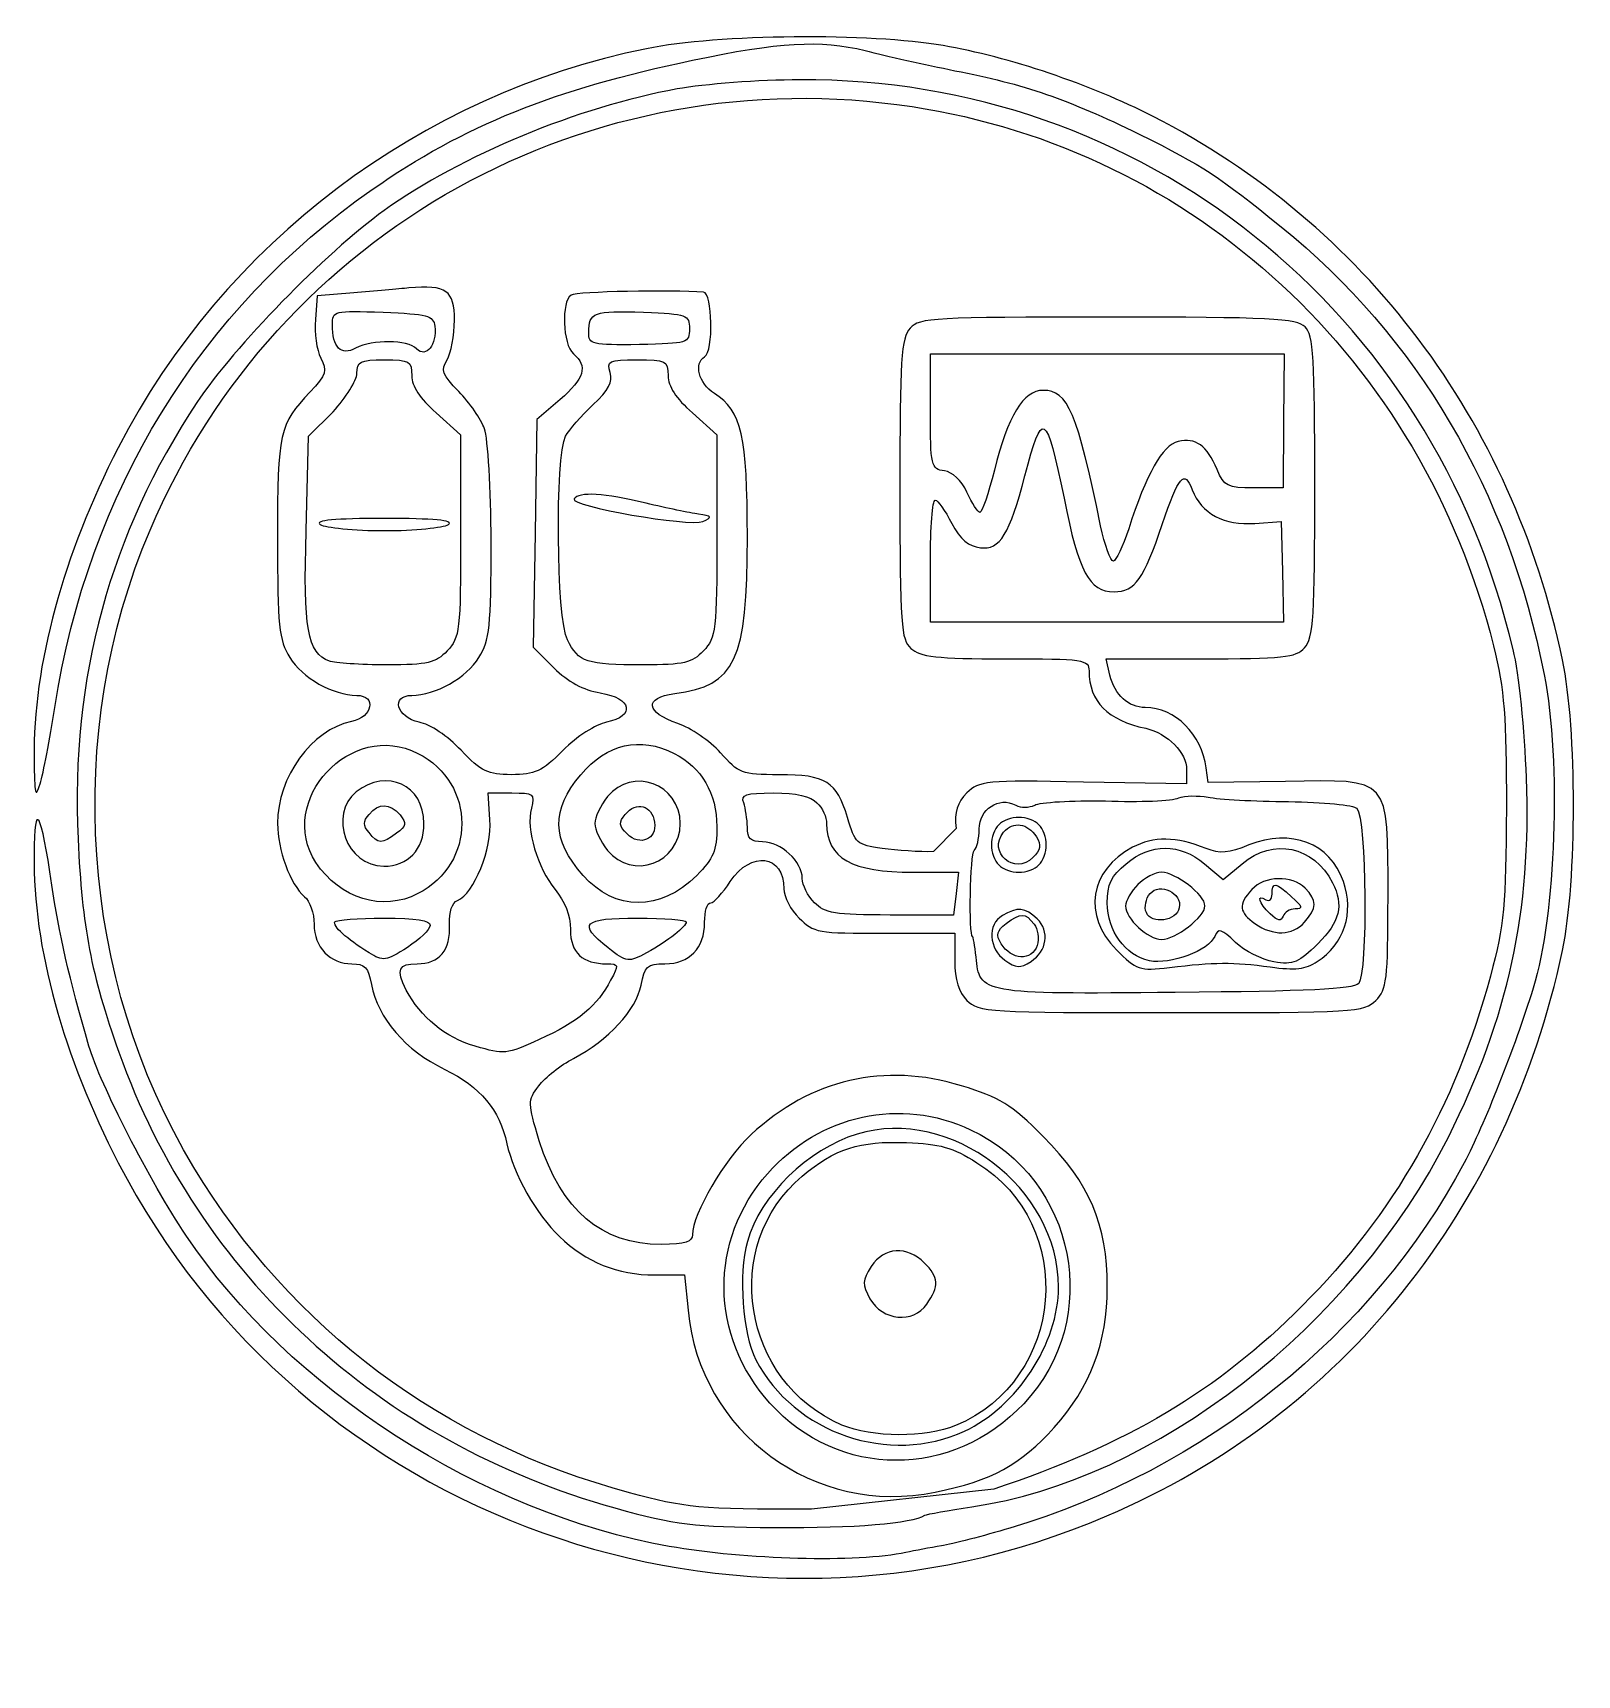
# Model space of a CAD drawing. Extents: x 1 to 254, y -14 to 256.
import ezdxf

# ---------------------------------------------------------------- set-up
doc = ezdxf.new("R2010")
doc.units = 0
doc.layers.get('0').update_dxf_attribs({"linetype": 'CONTINUOUS'})

msp = doc.modelspace()

# ---------------------------------------------------------------- linework, layer by layer
at = {"color": 7}
for points in [[(101.5, 253)], [(106.5, 246.4)], [(145, 243.5)], [(53.5, 213)], [(66.8, 207.5)], [(108.5, 207.1)], [(63, 199.4)], [(105, 199.4)], [(89.6, 179.2)], [(169.9, 179.3)], [(48, 175)], [(64, 137.5)], [(106, 137.5)], [(53.9, 131.2)], [(95.1, 130.4)], [(129.4, 129.4)], [(206.7, 129.6)], [(61.1, 127.4)], [(82.6, 128.5)], [(102.8, 126.2)], [(159.2, 125.8)], [(165.4, 123.8)], [(181.1, 122.1)], [(192.9, 119.4)], [(182, 116)], [(200.7, 115.2)], [(207.2, 114)], [(159.8, 110.9)], [(188.8, 112.2)], [(66, 109.3)], [(108, 109.9)], [(165, 109.5)], [(154.6, 75.8)], [(136, 75.1)], [(155.6, 70.4)], [(138.3, 53.4)]]:
    msp.add_lwpolyline(points, close=True, dxfattribs=at)
for points in [[(53.5, 213), (47.5, 212.5), (47.2, 208.6)], [(148, 193.6), (148, 203), (177, 203), (206, 203), (205.9, 192), (205.9, 192)], [(87.3, 195.5), (83.5, 192.2), (83.2, 173.6), (82.9, 154.9), (86.3, 151.5)], [(45.7, 174), (46.1, 189.5), (50.1, 193.5)], [(67, 193.3), (71, 189.7), (71, 173.2)], [(109, 193.3), (113, 189.7), (113, 173.2)], [(205.9, 192), (205.8, 181), (201, 181)], [(201.2, 175.2), (205.5, 175.5), (205.7, 167.3), (205.9, 159), (176.9, 159), (148, 159), (148, 169)], [(177.4, 150.3), (176.8, 153), (192.2, 153)], [(190, 134.8), (190, 132.5), (173.1, 132.8)], [(206.2, 132.9), (193.5, 132.7), (193.2, 135.1)], [(75.8, 126.6), (75.5, 131), (79.4, 131)], [(152.2, 125.2), (148.5, 121.4)], [(192.9, 119.4), (196, 116.8), (199.1, 119.4)], [(145.2, 118), (152.6, 118), (152.2, 114.5), (151.8, 111), (141.4, 111)], [(140.5, 108), (152, 108), (152, 103.5)], [(102.8, 52), (107.7, 52), (108.3, 46.2)], [(158.4, 16.9), (128.5, 13.6)]]:
    msp.add_lwpolyline(points, dxfattribs=at)
for points in [[(150.1, 253.5), (138.2, 255.6), (113.1, 255.4), (101.5, 253)], [(109, 251.1), (123.2, 254.1), (129.9, 254.5), (137.3, 252.7)], [(184.5, 241.9), (174.3, 247.1), (160.8, 251.7), (150.1, 253.5)], [(101.5, 253), (64.4, 245.5), (32.2, 221.2), (14.9, 187.6)], [(20.1, 174.1), (41, 223.2), (92.1, 251.6), (145, 243.5)], [(56.5, 229.9), (71.5, 240.4), (86.4, 246.4), (109, 251.1)], [(137.3, 252.7), (140.7, 251.8), (147.3, 250.4), (152, 249.4)], [(126.6, 247.9), (120, 247.9), (110.9, 247.2), (106.5, 246.4)], [(243.5, 154.5), (230.4, 210.2), (182.6, 248.3), (126.6, 247.9)], [(152, 249.4), (163.4, 247.2), (170.6, 244.7), (182.2, 239)], [(106.5, 246.4), (90.3, 243.5), (71.1, 235.5), (58.5, 226.5)], [(145, 243.5), (191.3, 236.5), (228.5, 202), (240.3, 155.1)], [(251.6, 152.8), (243.3, 192.2), (219.2, 224.1), (184.5, 241.9)], [(182.2, 239), (192.9, 233.7), (195.2, 232.1), (205.5, 223.8)], [(4.5, 145), (9.9, 180.2), (28.4, 210.4), (56.5, 229.9)], [(58.5, 226.5), (48.7, 219.4), (33.9, 204.2), (27.8, 195)], [(205.5, 223.8), (227.8, 205.8), (242.7, 180.5), (248.6, 150.4)], [(62.5, 213.8), (60.9, 213.6), (56.8, 213.3), (53.5, 213)], [(70, 208.5), (70, 213.4), (68.7, 214.3), (62.5, 213.8)], [(110.8, 213.1), (105.6, 213.5), (90.1, 213.2), (89.1, 212.6)], [(111, 202.5), (112.5, 203.4), (112.3, 213), (110.8, 213.1)], [(50, 207.8), (50, 210), (50.2, 210.1), (58.3, 209.8)], [(89.1, 212.6), (87.5, 211.6), (87.7, 204.5), (89.5, 203)], [(92, 206.5), (92, 209.8), (92.8, 210.1), (101, 209.8)], [(47.2, 208.6), (47, 206.4), (47.4, 203.6), (48.1, 202.3)], [(53.8, 203.9), (51.4, 202.6), (50, 204), (50, 207.8)], [(58.3, 209.8), (65.6, 209.5), (66.5, 209.3), (66.8, 207.5)], [(66.8, 207.5), (67.1, 204.5), (65.4, 202.2), (63.8, 203.8)], [(68.8, 202), (69.4, 203.1), (70, 206), (70, 208.5)], [(101, 209.8), (108.2, 209.5), (108.5, 209.4), (108.5, 207.1)], [(177.1, 209), (148.5, 209), (146.2, 208.9), (144.7, 207.2)], [(209.4, 207.4), (208.1, 208.8), (203.7, 209), (177.1, 209)], [(211, 181.3), (211, 202.3), (210.8, 206.1), (209.4, 207.4)], [(63.8, 203.8), (62.3, 205.3), (56.6, 205.4), (53.8, 203.9)], [(100.3, 204.5), (92.5, 204.4), (92, 204.5), (92, 206.5)], [(108.5, 207.1), (108.5, 204.7), (108.3, 204.7), (100.3, 204.5)], [(144.7, 207.2), (143.2, 205.6), (143, 202.2), (143, 180.8)], [(48.1, 202.3), (49.2, 200.2), (49, 199.6), (46.3, 196.7)], [(54, 199.8), (54, 201.7), (54.5, 202), (58.5, 202)], [(58.5, 202), (62.7, 202), (63, 201.8), (63, 199.4)], [(70.7, 196.8), (68, 199.6), (67.7, 200.3), (68.8, 202)], [(89.5, 203), (91.9, 201), (91.3, 198.9), (87.3, 195.5)], [(95.5, 199.9), (94.9, 201.8), (95.3, 202), (99.9, 202)], [(99.9, 202), (104.7, 202), (105, 201.9), (105, 199.4)], [(112.6, 196.5), (110, 198.2), (109.2, 201.4), (111, 202.5)], [(50.1, 193.5), (52.2, 195.8), (54, 198.6), (54, 199.8)], [(63, 199.4), (63, 197.7), (64.3, 195.7), (67, 193.3)], [(92.7, 194.6), (95.3, 197.1), (96, 198.4), (95.5, 199.9)], [(105, 199.4), (105, 197.7), (106.3, 195.7), (109, 193.3)], [(46.3, 196.7), (41.3, 191.4), (41, 190.2), (41, 172.8)], [(74.9, 190.7), (74.4, 192.2), (72.5, 195), (70.7, 196.8)], [(166.5, 197), (163.2, 197), (160.7, 192.8), (158.5, 183.9)], [(175.9, 174.8), (172.1, 193.4), (170.5, 197), (166.5, 197)], [(27.8, 195), (13.5, 173.5), (7.1, 149.9), (8.3, 123.5)], [(88.2, 189.5), (88.8, 190.5), (90.8, 192.9), (92.7, 194.6)], [(118, 173), (118, 189.5), (117.1, 193.6), (112.6, 196.5)], [(163.5, 183), (166.3, 194), (167, 193.6), (169.9, 179.3)], [(150.3, 183.8), (148.1, 184.1), (148, 184.6), (148, 193.6)], [(76, 172.2), (76, 180.8), (75.5, 189.1), (74.9, 190.7)], [(88.5, 156.1), (86.7, 159.5), (86.5, 186.2), (88.2, 189.5)], [(188.6, 188.6), (186, 188), (183.4, 183.3), (180.5, 174.3)], [(195, 184), (193.3, 188), (191.5, 189.3), (188.6, 188.6)], [(14.9, 187.6), (5.9, 170.2), (0.9, 151.8), (1.1, 136.6)], [(154, 180.3), (153.1, 182.3), (151.6, 183.6), (150.3, 183.8)], [(158.5, 183.9), (157.5, 180.1), (156.5, 177), (156.1, 177)], [(186, 175), (188.7, 183), (189.6, 184.1), (190.9, 180.7)], [(201, 181), (196.7, 181), (196.1, 181.3), (195, 184)], [(101.4, 178.5), (94.6, 180.2), (90.4, 180.4), (89.6, 179.2)], [(143, 180.8), (143, 158.3), (143.2, 156.2), (144.8, 154.7)], [(156.2, 171.2), (159.4, 170.8), (161, 173.4), (163.5, 183)], [(190.9, 180.7), (192.4, 176.8), (196.2, 174.8), (201.2, 175.2)], [(209.3, 154.8), (210.8, 156.4), (211, 159.8), (211, 181.3)], [(89.6, 179.2), (88.9, 178), (108.5, 174.6), (110.7, 175.5)], [(110, 176.7), (108.6, 176.9), (104.8, 177.7), (101.4, 178.5)], [(148, 169), (148, 174.5), (148.3, 179), (148.8, 179)], [(148.8, 179), (149.2, 179), (150.4, 177.3), (151.5, 175.2)], [(156.1, 177), (155.8, 177), (154.8, 178.5), (154, 180.3)], [(169.9, 179.3), (172.3, 167.2), (174, 164), (178.1, 164)], [(58.5, 176), (50.4, 176), (47, 175.7), (48, 175)], [(48, 175), (48.8, 174.5), (53.6, 174), (58.5, 174)], [(69, 175), (70, 175.7), (66.6, 176), (58.5, 176)], [(58.5, 174), (63.5, 174), (68.2, 174.5), (69, 175)], [(110.7, 175.5), (112.3, 176.2), (112.2, 176.4), (110, 176.7)], [(151.5, 175.2), (152.9, 172.6), (154.3, 171.4), (156.2, 171.2)], [(178.1, 164), (181.6, 164), (183, 166.1), (186, 175)], [(27.3, 69.6), (8.6, 100.5), (5.9, 140.6), (20.1, 174.1)], [(41, 172.8), (41, 158.2), (41.2, 156.2), (43, 153.2)], [(49.5, 152.6), (45.9, 154), (45.2, 157.9), (45.7, 174)], [(71, 173.2), (71, 157.6), (70.9, 156.5), (68.8, 154.3)], [(106.1, 147.3), (116.1, 148.6), (118, 152.7), (118, 173)], [(113, 173.2), (113, 157.6), (112.9, 156.5), (110.8, 154.3)], [(178, 169), (177.5, 169), (176.6, 171.6), (175.9, 174.8)], [(180.5, 174.3), (179.5, 171.4), (178.4, 169), (178, 169)], [(74, 153.2), (75.8, 156.1), (76, 158.2), (76, 172.2)], [(68.8, 154.3), (66.9, 152.3), (65.7, 152), (58.9, 152)], [(100.9, 152), (91.6, 152), (90.4, 152.4), (88.5, 156.1)], [(110.8, 154.3), (108.9, 152.3), (107.7, 152), (100.9, 152)], [(144.8, 154.7), (146.3, 153.3), (149, 153), (160.3, 153)], [(192.2, 153), (205.9, 153), (207.9, 153.2), (209.3, 154.8)], [(240.3, 155.1), (242.1, 147.8), (242.4, 143.7), (242.4, 128.5)], [(245.7, 133.5), (245.4, 141.2), (244.5, 150.7), (243.5, 154.5)], [(43, 153.2), (45, 149.9), (50.1, 147), (54, 147)], [(58.9, 152), (54.6, 152), (50.4, 152.3), (49.5, 152.6)], [(63, 147), (66.9, 147), (72, 149.9), (74, 153.2)], [(86.3, 151.5), (88.6, 149.2), (91.1, 147.9), (93.9, 147.4)], [(160.3, 153), (173.2, 153), (174, 152.9), (174, 151)], [(174, 151), (174, 146), (177.1, 142.9), (183.3, 141.6)], [(251.6, 105.2), (254, 116.6), (254, 141.4), (251.6, 152.8)], [(183.2, 145), (180.5, 145), (178.2, 147.1), (177.4, 150.3)], [(248.6, 150.4), (251.4, 136), (250.5, 111), (246.8, 99)], [(54, 147), (57.3, 147), (56.6, 143.4), (53.1, 142.7)], [(64.2, 142.6), (60.5, 143.4), (59.5, 147), (63, 147)], [(93.9, 147.4), (99.1, 146.6), (99.7, 143.6), (94.9, 142.6)], [(106.6, 142.4), (101.3, 144.2), (101, 146.6), (106.1, 147.3)], [(2.1, 132.5), (2.6, 134.2), (3.7, 139.8), (4.5, 145)], [(47.3, 119.6), (40.7, 129.7), (53.1, 143.1), (64, 137.5)], [(53.1, 142.7), (46.6, 141.4), (41, 133.6), (41, 126)], [(193.2, 135.1), (192.5, 140.6), (188.1, 145), (183.2, 145)], [(71.1, 138), (68.9, 140.3), (66, 142.3), (64.2, 142.6)], [(94.9, 142.6), (93.2, 142.3), (90, 140.2), (87.8, 138)], [(90.7, 134), (94.9, 139.1), (100.5, 140.3), (106, 137.5)], [(113.6, 137.6), (111.9, 139.5), (108.7, 141.7), (106.6, 142.4)], [(183.3, 141.6), (186.9, 140.8), (190, 137.6), (190, 134.8)], [(64, 137.5), (73.6, 132.6), (73.6, 119.4), (64, 114.5)], [(79.3, 134), (75.5, 134), (74.4, 134.5), (71.1, 138)], [(87.8, 138), (84.3, 134.5), (83.2, 134), (79.3, 134)], [(106, 137.5), (110.5, 135.2), (113, 130.9), (113, 125.5)], [(123.2, 134), (117, 134), (116.6, 134.2), (113.6, 137.6)], [(1.1, 136.6), (1.2, 130.7), (1.3, 130), (2.1, 132.5)], [(65, 126), (65, 132.3), (58.9, 135.1), (53.9, 131.2)], [(107, 126), (107, 132.5), (99.1, 135.4), (95.1, 130.4)], [(91.1, 117.5), (85.9, 123.4), (85.8, 128.2), (90.7, 134)], [(134.4, 127), (132.6, 132.9), (130.9, 134), (123.2, 134)], [(173.1, 132.8), (156.9, 133.1), (156, 133), (154, 131)], [(223, 114), (223, 133.8), (223.6, 133.2), (206.2, 132.9)], [(232.9, 74.6), (242.8, 94.4), (246.5, 111.5), (245.7, 133.5)], [(4, 115.9), (2.3, 128.1), (1.1, 130.1), (1.1, 120.9)], [(53.9, 131.2), (49.3, 127.4), (52.3, 119), (58.4, 119)], [(56, 127.5), (57.6, 129.4), (59.4, 129.4), (61.1, 127.4)], [(79.4, 131), (83, 131), (83.2, 130.9), (82.6, 128.5)], [(95.1, 130.4), (93.9, 128.9), (93, 127), (93, 126)], [(98, 127.5), (99.8, 129.7), (102.4, 129), (102.8, 126.2)], [(117.4, 129.4), (116.9, 130.7), (117.7, 131), (122.3, 131)], [(118, 125.4), (118, 126.7), (117.7, 128.5), (117.4, 129.4)], [(122.3, 131), (126, 131), (128.4, 130.5), (129.4, 129.4)], [(129.4, 129.4), (130.3, 128.6), (131, 127), (131, 126)], [(154, 131), (152.4, 129.4), (151.9, 127.9), (152.2, 125.2)], [(156, 125.1), (156, 128.3), (159.2, 130.5), (162, 129)], [(165.1, 129), (165.9, 129.5), (171.2, 129.8), (176.7, 129.7)], [(176.7, 129.7), (182.3, 129.5), (187.7, 129.7), (188.7, 130.2)], [(188.7, 130.2), (189.7, 130.6), (191.9, 130.6), (193.5, 130.3)], [(193.5, 130.3), (195.2, 130), (201.1, 129.6), (206.7, 129.6)], [(206.7, 129.6), (212.4, 129.5), (217.4, 129), (217.9, 128.5)], [(56, 124.5), (55, 125.7), (55, 126.3), (56, 127.5)], [(61.1, 127.4), (62.2, 126), (62.1, 125.6), (60.5, 124.4)], [(70.5, 113.4), (73.2, 114.4), (76.2, 122), (75.8, 126.6)], [(82.6, 128.5), (81.7, 125), (83.6, 118.7), (86.5, 115.2)], [(98.3, 124.3), (96.9, 125.6), (96.9, 126.2), (98, 127.5)], [(140.1, 121.9), (135.9, 122.5), (135.7, 122.7), (134.4, 127)], [(162.5, 127), (161.3, 127), (159.9, 126.5), (159.2, 125.8)], [(162, 129), (162.8, 128.5), (164.2, 128.6), (165.1, 129)], [(165.8, 125.8), (165.1, 126.5), (163.7, 127), (162.5, 127)], [(217.9, 128.5), (219.5, 126.9), (219.7, 101.3), (218.2, 99.8)], [(242.4, 128.5), (242.3, 112.5), (242.1, 109.5), (239.8, 101)], [(41, 126), (41, 121.7), (43.1, 116), (45.4, 114)], [(60.5, 124.4), (58.1, 122.6), (57.5, 122.6), (56, 124.5)], [(58.4, 119), (62.4, 119), (65, 121.7), (65, 126)], [(93, 126), (93, 125), (93.9, 123.1), (95.1, 121.6)], [(95.1, 121.6), (99.1, 116.6), (107, 119.5), (107, 126)], [(102.8, 126.2), (103.2, 123.4), (100.4, 122.2), (98.3, 124.3)], [(113, 125.5), (113, 121.5), (112.5, 120.3), (109.7, 117.5)], [(120.5, 123), (118.5, 123), (118, 123.5), (118, 125.4)], [(131, 126), (131, 120.3), (135.1, 118), (145.2, 118)], [(155.2, 121.6), (155.6, 121.9), (156, 123.5), (156, 125.1)], [(164.8, 120.4), (161.8, 117.4), (157.3, 121.3), (160, 124.6)], [(159.2, 125.8), (158.5, 125.1), (158, 123.7), (158, 122.5)], [(160, 124.6), (161.6, 126.4), (163.9, 126.1), (165.4, 123.8)], [(167, 122.5), (167, 123.7), (166.5, 125.1), (165.8, 125.8)], [(193.2, 121.9), (188.2, 123.9), (184.6, 123.9), (181.1, 122.1)], [(215.7, 116.5), (213.5, 122.8), (207.1, 125.2), (200.2, 122.5)], [(8.3, 123.5), (9, 108.8), (10.4, 101.5), (15, 88.5)], [(115.2, 116.5), (118.6, 121.6), (124, 120.9), (124, 115.3)], [(127, 117), (127, 119.8), (123.5, 123), (120.5, 123)], [(148.5, 121.4), (146.3, 121.3), (142.5, 121.6), (140.1, 121.9)], [(154.9, 107.5), (154.3, 107.5), (154.5, 121.2), (155.2, 121.6)], [(158, 122.5), (158, 121.3), (158.5, 119.9), (159.2, 119.2)], [(165.4, 123.8), (166.2, 122.4), (166.1, 121.7), (164.8, 120.4)], [(165.8, 119.2), (166.5, 119.9), (167, 121.3), (167, 122.5)], [(181.1, 122.1), (174.1, 118.4), (172.9, 110.9), (178.5, 105.3)], [(180.1, 119.4), (184.1, 122.8), (188.9, 122.8), (192.9, 119.4)], [(200.2, 122.5), (196.9, 121.1), (195.4, 121), (193.2, 121.9)], [(199.1, 119.4), (204.2, 123.7), (210.8, 122.3), (213.9, 116.3)], [(1.1, 120.9), (0.9, 105.9), (5.9, 87.7), (14.9, 70.4)], [(64, 114.5), (58.3, 111.5), (51.2, 113.7), (47.3, 119.6)], [(159.2, 119.2), (159.9, 118.5), (161.3, 118), (162.5, 118)], [(162.5, 118), (163.7, 118), (165.1, 118.5), (165.8, 119.2)], [(177, 113), (177, 116), (177.6, 117.4), (180.1, 119.4)], [(10.1, 89.5), (6.9, 100.4), (5.1, 108.3), (4, 115.9)], [(109.7, 117.5), (103.7, 111.5), (96.3, 111.6), (91.1, 117.5)], [(112, 113), (112.5, 113), (114, 114.6), (115.2, 116.5)], [(129, 113), (127.9, 114.1), (127, 115.9), (127, 117)], [(182, 116), (180.9, 114.9), (180, 113.3), (180, 112.5)], [(185.9, 118), (184.8, 118), (183.1, 117.1), (182, 116)], [(184, 114.5), (185.6, 116.4), (189.3, 114.6), (188.8, 112.2)], [(193, 112.5), (193, 114.3), (188.2, 118), (185.9, 118)], [(209.4, 115.4), (207.3, 117.6), (202.7, 117.4), (200.7, 115.2)], [(204, 114.4), (204, 116.5), (204.6, 116.4), (207.2, 114)], [(211.4, 103.4), (215.8, 106.2), (217.5, 111.3), (215.7, 116.5)], [(213.9, 116.3), (215.8, 112.6), (215.1, 109.9), (211.5, 106.3)], [(45.4, 114), (46.3, 113.3), (47, 111.3), (47, 109.5)], [(69.2, 109.5), (69.1, 111.5), (69.6, 113), (70.5, 113.4)], [(86.5, 115.2), (88.1, 113.2), (89, 111), (89, 108.6)], [(124, 115.3), (124, 114), (125.1, 111.8), (126.5, 110.5)], [(183.4, 111.4), (183, 112.3), (183.3, 113.7), (184, 114.5)], [(200.7, 115.2), (198.4, 112.7), (198.6, 111.4), (201.2, 109.6)], [(203.7, 111.2), (201.8, 113), (201.4, 114.5), (203, 113.5)], [(203, 113.5), (203.6, 113.2), (204, 113.6), (204, 114.4)], [(207.2, 114), (209, 112.4), (209.1, 112), (207.8, 112)], [(209.3, 109.8), (211.4, 112.1), (211.4, 113.4), (209.4, 115.4)], [(221, 97), (222.8, 98.8), (223, 100.3), (223, 114)], [(50.4, 109.9), (50.6, 110.2), (54.2, 110.5), (58.4, 110.5)], [(58.4, 110.5), (63.8, 110.5), (66, 110.1), (66, 109.3)], [(95.2, 105.6), (90.1, 109.6), (91, 110.5), (100, 110.5)], [(100, 110.5), (104.4, 110.5), (108, 110.2), (108, 109.9)], [(111, 109.8), (111, 111.6), (111.4, 113), (112, 113)], [(126.5, 110.5), (128.8, 108.1), (129.5, 108), (140.5, 108)], [(141.4, 111), (132.3, 111), (130.7, 111.3), (129, 113)], [(159.8, 110.9), (157.3, 109.5), (157.6, 105.4), (160.2, 103.6)], [(165.5, 110.4), (163.6, 112.2), (162.2, 112.4), (159.8, 110.9)], [(160.4, 109.6), (162.9, 111.4), (163.5, 111.4), (165, 109.5)], [(164.5, 103.4), (167.1, 105.1), (167.6, 108.3), (165.5, 110.4)], [(183.9, 103.5), (179.9, 104.4), (177, 108.4), (177, 113)], [(180, 112.5), (180, 110.4), (183.6, 107), (185.9, 107)], [(188.8, 112.2), (188.4, 110), (184.2, 109.4), (183.4, 111.4)], [(185.9, 107), (188.2, 107), (193, 110.7), (193, 112.5)], [(205.8, 110.8), (205.5, 109.9), (204.9, 110), (203.7, 111.2)], [(207.8, 112), (206.9, 112), (206, 111.4), (205.8, 110.8)], [(47, 109.5), (47, 105.7), (49.6, 103), (53.2, 103)], [(56, 104.8), (52.3, 107.1), (50, 109.2), (50.4, 109.9)], [(66, 109.3), (66, 108.6), (64.3, 107), (62.3, 105.7)], [(63.9, 103), (67.5, 103), (69.4, 105.2), (69.2, 109.5)], [(89, 108.6), (89, 104.8), (91, 103), (95, 103)], [(108, 109.9), (108, 109.1), (105.1, 106.8), (101.5, 104.8)], [(104.5, 103), (108.5, 103), (111, 105.6), (111, 109.8)], [(159.6, 106.3), (158.7, 107.8), (158.9, 108.4), (160.4, 109.6)], [(165, 109.5), (165.6, 108.7), (165.9, 107.2), (165.5, 106)], [(198, 106.5), (195.7, 108.7), (195.2, 108.9), (194.6, 107.5)], [(201.2, 109.6), (204.2, 107.5), (207.3, 107.6), (209.3, 109.8)], [(62.3, 105.7), (58.8, 103.4), (58.3, 103.4), (56, 104.8)], [(101.5, 104.8), (98.5, 103.2), (98.3, 103.2), (95.2, 105.6)], [(155.5, 104.1), (155.3, 106), (155, 107.5), (154.9, 107.5)], [(165.5, 106), (164.7, 103.4), (161.2, 103.6), (159.6, 106.3)], [(176.9, 12.5), (215.4, 28.9), (242.6, 62.8), (251.6, 105.2)], [(178.5, 105.3), (181.8, 102), (182.2, 101.8), (187.2, 102.4)], [(194.6, 107.5), (193.7, 105.2), (187.3, 102.8), (183.9, 103.5)], [(204.3, 103.3), (202.3, 103.7), (199.5, 105.1), (198, 106.5)], [(211.5, 106.3), (208.4, 103.2), (207.5, 102.8), (204.3, 103.3)], [(53.2, 103), (55.3, 103), (55.9, 102.4), (56.4, 99.6)], [(62.1, 98.7), (60.4, 102.1), (60.8, 103), (63.9, 103)], [(95, 103), (96.9, 103), (97, 102.8), (95.6, 100.3)], [(100.6, 99.5), (101.2, 102.6), (101.5, 103), (104.5, 103)], [(152, 103.5), (152, 100.3), (152.6, 98.4), (154, 97)], [(188.1, 98.3), (156.3, 98), (156, 98.1), (155.5, 104.1)], [(160.2, 103.6), (162.1, 102.3), (162.7, 102.2), (164.5, 103.4)], [(187.2, 102.4), (194.5, 103.3), (197.6, 103.3), (203.7, 102.5)], [(203.7, 102.5), (207.8, 101.9), (209.5, 102.1), (211.4, 103.4)], [(95.6, 100.3), (93.5, 96.2), (90.2, 93.4), (83.9, 90.6)], [(218.2, 99.8), (217.2, 98.8), (210, 98.5), (188.1, 98.3)], [(239.8, 101), (234.1, 79.8), (223.8, 61.7), (209, 47)], [(56.4, 99.6), (57.4, 94.1), (62, 88.8), (68.4, 85.7)], [(73.4, 89.5), (68.5, 90.9), (64.4, 94.3), (62.1, 98.7)], [(89.5, 87.5), (95.2, 90.4), (99.8, 95.5), (100.6, 99.5)], [(154, 97), (155.9, 95.1), (157.3, 95), (187.5, 95)], [(187.5, 95), (217.7, 95), (219.1, 95.1), (221, 97)], [(246.8, 99), (243.7, 89.1), (238.7, 76.5), (235.5, 70.4)], [(26, 58.5), (20.1, 67.3), (11.9, 83.3), (10.1, 89.5)], [(83.9, 90.6), (78.5, 88.1), (78.2, 88.1), (73.4, 89.5)], [(15, 88.5), (28, 52), (57.7, 24.6), (96.3, 13.8)], [(83.8, 83), (84.9, 84.4), (87.4, 86.4), (89.5, 87.5)], [(153.1, 83), (140.5, 86.9), (128.4, 84.1), (118.6, 75)], [(68.4, 85.7), (74.3, 82.8), (77.4, 79.1), (78.6, 73.5)], [(83.9, 74), (82, 80.3), (82, 80.5), (83.8, 83)], [(121.3, 68.6), (129.9, 78.3), (143.1, 81.2), (154.6, 75.8)], [(166.5, 74.7), (161.2, 80), (159.4, 81.1), (153.1, 83)], [(169, 50), (169, 66.3), (151.3, 79.7), (136, 75.1)], [(154.6, 75.8), (171.9, 67.7), (176.4, 44.8), (163.3, 30.9)], [(78.6, 73.5), (79.6, 68.7), (83.5, 61.8), (87.2, 58.3)], [(103.9, 57), (94.1, 57), (87.5, 62.6), (83.9, 74)], [(118.6, 75), (114.3, 71), (109, 62), (109, 58.6)], [(136, 75.1), (127.9, 72.6), (120.1, 65), (118, 57.5)], [(127, 68.2), (132.3, 72.7), (136.4, 74), (144.1, 73.7)], [(144.1, 73.7), (149.5, 73.5), (151.7, 72.9), (155.6, 70.4)], [(154.8, 14), (184.6, 18.2), (217.4, 43.7), (232.9, 74.6)], [(177, 50), (177, 60.3), (174.1, 67), (166.5, 74.7)], [(14.9, 70.4), (45.1, 11.9), (116.3, -13.6), (176.9, 12.5)], [(155.6, 70.4), (172.2, 60.2), (170.1, 34.8), (152.1, 27.3)], [(235.5, 70.4), (220.6, 42.3), (192.9, 20), (161, 10.5)], [(98.7, 16.3), (68.2, 24.5), (43.3, 43.1), (27.3, 69.6)], [(121.7, 31), (111.8, 42), (111.7, 57.7), (121.3, 68.6)], [(133.5, 27.4), (117.1, 34.4), (113.5, 56.9), (127, 68.2)], [(105.2, 7.5), (74.6, 12.9), (42.9, 33.3), (26, 58.5)], [(87.2, 58.3), (91.5, 54.1), (96.8, 52), (102.8, 52)], [(109, 58.6), (109, 57.4), (107.9, 57), (103.9, 57)], [(118, 57.5), (116.5, 52), (117.2, 42.5), (119.4, 38.1)], [(147, 54), (144.2, 56.8), (140.4, 56.6), (138.3, 53.4)], [(147.4, 47.2), (149.5, 50.2), (149.4, 51.6), (147, 54)], [(138.3, 53.4), (136.8, 51), (136.8, 50.5), (138.1, 48.1)], [(153.6, 26.4), (162.2, 30.4), (169, 40.8), (169, 50)], [(168.3, 27), (174.2, 33.6), (177, 40.9), (177, 50)], [(108.3, 46.2), (110.1, 26.2), (129.1, 12.3), (148.8, 16.4)], [(138.1, 48.1), (140.1, 44.5), (145.2, 44), (147.4, 47.2)], [(209, 47), (195.1, 33), (180.1, 24.1), (158.4, 16.9)], [(119.4, 38.1), (125.7, 26), (141.3, 20.7), (153.6, 26.4)], [(163.3, 30.9), (151.7, 18.5), (132.9, 18.5), (121.7, 31)], [(152.1, 27.3), (147.3, 25.3), (138.4, 25.3), (133.5, 27.4)], [(148.8, 16.4), (158.1, 18.3), (162.8, 20.9), (168.3, 27)], [(128.5, 13.6), (110, 13.6), (107.8, 13.8), (98.7, 16.3)], [(96.3, 13.8), (106.5, 11), (108.9, 10.7), (122.5, 10.6)], [(147.1, 12.6), (147.5, 12.8), (150.9, 13.4), (154.8, 14)], [(122.5, 10.6), (135.6, 10.5), (145, 11.3), (147.1, 12.6)], [(161, 10.5), (156.7, 9.2), (151.6, 7.9), (149.8, 7.6)], [(144, 6.5), (136.1, 4.8), (117.6, 5.3), (105.2, 7.5)], [(149.8, 7.6), (148, 7.3), (145.4, 6.8), (144, 6.5)]]:
    msp.add_open_spline(points, degree=3, dxfattribs=at)

doc.saveas('drawing.dxf')
